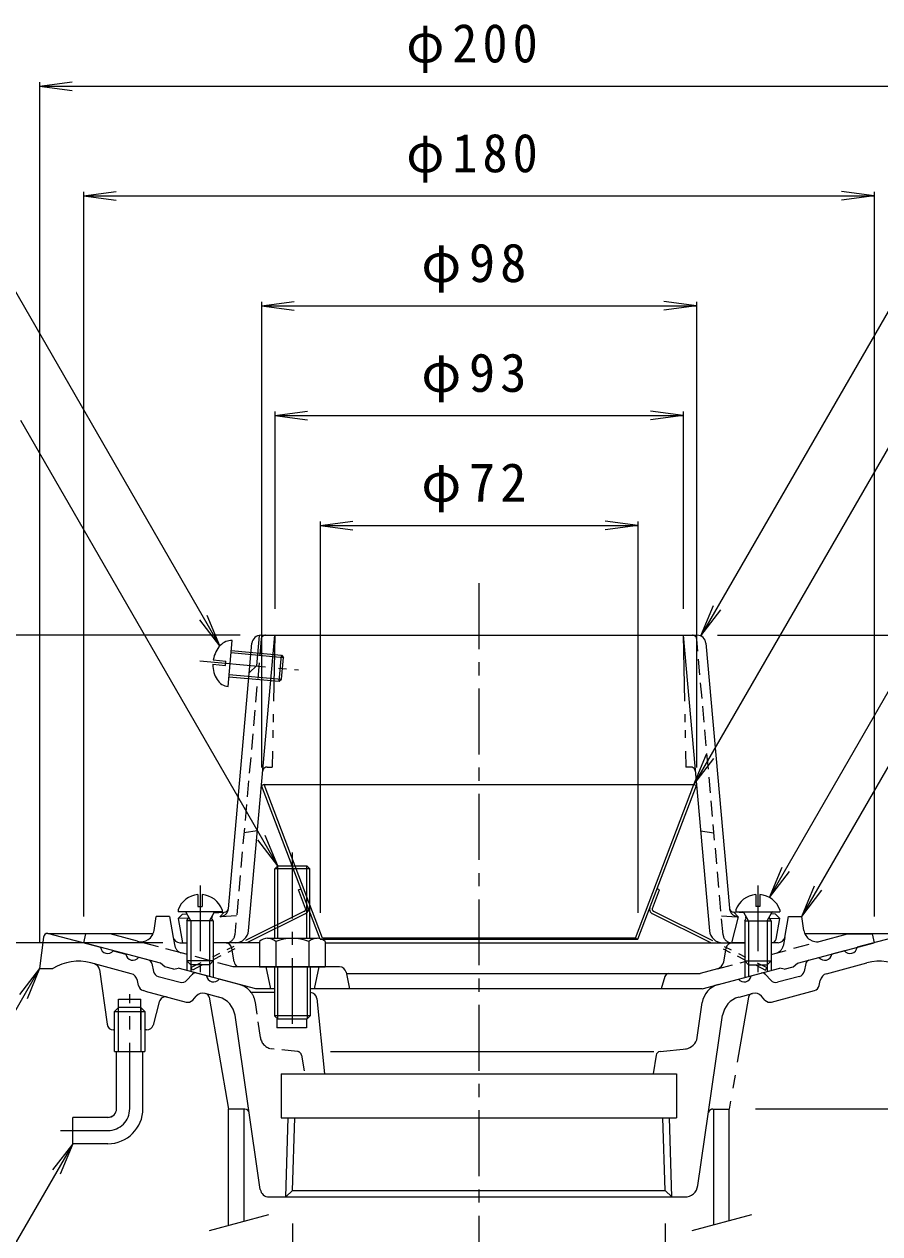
# Model space of a CAD drawing. Units: millimetres, scale not verified. Extents: x -286 to 225, y -346 to 341.
# Drawn here: x -142.5 to 52.3, y -102.7 to 172.7 of the extents above; entities that cross this region are included whole.
import ezdxf

# ---------------------------------------------------------------- set-up
doc = ezdxf.new("R2010")
doc.units = ezdxf.units.MM
doc.header["$LTSCALE"] = 3
for name, pattern in [('CHAIN1', [8, 5, -1, 1, -1]), ('DASHED1', [1.8, 1.2, -0.6]), ('DOUBLE_CHAIN1', [8.8, 5, -1, 0.6, -0.6, 0.6, -1])]:
    doc.linetypes.add(name, pattern=pattern)
for name, color, linetype, lineweight in [('0-0_通り芯', 3, 'Continuous', 9), ('0-1_躯体', 2, 'Continuous', 9), ('0-2_仕上', 6, 'Continuous', 9), ('0-3_建具', 4, 'Continuous', 9), ('0-4_その他', 7, 'Continuous', 9), ('0-5_寸法', 7, 'Continuous', 9), ('0-6_ハッチ', 2, 'DOUBLE_CHAIN1', 9)]:
    doc.layers.add(name, color=color, linetype=linetype, lineweight=lineweight)
doc.styles.add('ＭＳ ゴシック', font='')
doc.styles.get('ＭＳ ゴシック').set_extended_font_data('MS Gothic')

msp = doc.modelspace()

# ---------------------------------------------------------------- linework, layer by layer
at = {"layer": '0-0_通り芯', "linetype": 'CHAIN1'}
for p, q in [((-38.919, 45.439), (-38.919, -126.634)), ((-118.429, -74.173), (-118.429, -48.141)), ((22.448, -48.849), (18.047, -74.282)), ((14.326, -74.282), (18.047, -74.282)), ((-134.209, -79.173), (-123.429, -79.173))]:
    msp.add_line(p, q, dxfattribs=at)
at = {"layer": '0-0_通り芯'}
for p, q in [((-138.062, -35.158), (-138.953, -42.282)), ((-137.07, -34.282), (-113.086, -34.282)), ((-136.953, -34.282), (-125.097, -37.459)), ((35.173, -34.282), (58.906, -34.282)), ((58.906, -34.32), (47.192, -37.459)), ((-122.199, -38.235), (-119.301, -39.012)), ((44.294, -38.235), (41.396, -39.012)), ((-118.123, -43.469), (-127.311, -41.007)), ((-114.103, -40.405), (-116.404, -39.788)), ((-113.382, -41.17), (-113.019, -42.943)), ((35.477, -41.17), (35.114, -42.943)), ((36.198, -40.405), (38.498, -39.788)), ((40.218, -43.469), (49.405, -41.007)), ((-138.953, -42.282), (-135.953, -42.282)), ((-125.35, -42.48), (-123.609, -54.989)), ((-104.257, -43.615), (-105.457, -44.969)), ((-100.949, -43.93), (-103.249, -43.313)), ((23.044, -43.93), (25.344, -43.313)), ((26.351, -43.615), (27.552, -44.969)), ((-116.442, -46.167), (-116.681, -45)), ((-111.938, -44.091), (-106.967, -45.423)), ((-93.486, -45.929), (-98.051, -44.706)), ((15.606, -45.922), (20.146, -44.706)), ((34.033, -44.091), (29.062, -45.423)), ((38.537, -46.167), (38.776, -45)), ((-120.979, -49.282), (-115.879, -49.282)), ((-120.979, -61.173), (-120.979, -49.282)), ((-115.879, -56.282), (-115.879, -49.282)), ((-114.932, -47.43), (-115.361, -47.315)), ((-114.932, -47.43), (-105.615, -49.926)), ((-104.104, -49.472), (-103.314, -48.581)), ((-98.194, -48.809), (-101.3, -47.977)), ((-100.354, -48.849), (-95.953, -74.282)), ((-85.529, -47.782), (-90.782, -47.782)), ((-77.307, -47.782), (-77.376, -47.782)), ((-75.814, -49.129), (-74.055, -66.282)), ((20.289, -48.809), (23.395, -47.977)), ((26.199, -49.472), (25.409, -48.581)), ((27.71, -49.926), (37.456, -47.315)), ((-120.979, -51.173), (-121.879, -52.073)), ((-121.879, -52.073), (-114.979, -52.073)), ((-121.879, -61.173), (-121.879, -52.073)), ((-115.879, -51.173), (-120.979, -51.173)), ((-115.879, -51.173), (-114.979, -52.073)), ((-115.879, -51.173), (-115.879, -61.173)), ((-114.979, -52.073), (-114.979, -61.173)), ((-111.715, -49.847), (-113.132, -55.168)), ((10.768, -58.012), (11.927, -50.04)), ((-88.705, -92.57), (-94.466, -52.94)), ((-84.982, -53.817), (-84.982, -55.782)), ((-78.182, -53.817), (-78.182, -55.782)), ((10.921, -91.714), (16.558, -52.94)), ((-121.879, -56.282), (-122.123, -56.282)), ((-114.582, -56.282), (-114.979, -56.282)), ((-78.182, -55.782), (-84.982, -55.782)), ((2.301, -61.2), (8.33, -60.541)), ((-121.879, -61.173), (-114.979, -61.173)), ((-121.429, -74.173), (-121.429, -61.173)), ((-115.429, -74.173), (-115.429, -61.173)), ((0.887, -61.282), (-72.761, -61.282)), ((1.423, -62.03), (0.714, -66.282)), ((-83.953, -66.282), (6.047, -66.282)), ((6.047, -66.282), (6.047, -76.282)), ((-92.231, -74.282), (-95.953, -74.282)), ((-123.429, -76.173), (-131.429, -76.173)), ((-131.429, -82.173), (-131.429, -76.173)), ((-82.895, -94.282), (-82.333, -76.282)), ((-81.369, -92.803), (-80.853, -76.282)), ((3.464, -92.803), (2.948, -76.282)), ((4.99, -94.282), (4.428, -76.282)), ((-123.429, -82.173), (-131.429, -82.173)), ((-82.895, -94.282), (-81.369, -92.803)), ((-81.369, -92.803), (3.464, -92.803)), ((4.99, -94.282), (3.464, -92.803)), ((-86.726, -94.282), (7.952, -94.282))]:
    msp.add_line(p, q, dxfattribs=at)
at = {"layer": '0-0_通り芯', "linetype": 'DASHED1'}
for p, q in [((-88.673, -58.012), (-89.832, -50.04)), ((-80.206, -61.2), (-86.235, -60.541)), ((-79.328, -62.03), (-78.619, -66.282))]:
    msp.add_line(p, q, dxfattribs=at)
at = {"layer": '0-0_通り芯'}
msp.add_lwpolyline([(-83.953, -66.282), (-83.953, -76.282), (6.047, -76.282)], dxfattribs=at)
for centre, radius, start, end in [((-137.07, -35.282), 1, 90, 172.87468), ((-123.486, -37.244), 1.625, 187.618, 322.3797), ((45.581, -37.243), 1.625, 217.6203, 352.382), ((-130.158, -51.632), 11, 74.99997, 121.79021), ((-126.836, -42.687), 1.5, 7.92386, 74.99953), ((-117.691, -38.796), 1.625, 187.62059, 322.37891), ((-114.362, -41.371), 1, 11.56642, 75.00078), ((36.456, -41.371), 1, 104.99922, 168.43358), ((39.786, -38.796), 1.625, 217.62109, 352.37941), ((52.253, -51.632), 11, 58.20979, 105.00003), ((-118.64, -45.401), 2, 11.56621, 75.0005), ((-111.55, -42.642), 1.5, 191.5649, 254.99991), ((-103.508, -44.279), 1, 75.00023, 138.43498), ((-99.338, -43.714), 1.625, 187.62059, 322.37891), ((21.433, -43.714), 1.625, 217.62109, 352.37941), ((25.603, -44.279), 1, 41.56502, 104.99977), ((33.644, -42.642), 1.5, 285.00009, 348.4351), ((40.735, -45.401), 2, 104.9995, 168.43379), ((-114.973, -45.866), 1.5, 191.56461, 254.99991), ((-106.579, -43.974), 1.5, 254.99991, 318.43558), ((-94.78, -50.759), 5, 36.53461, 75.00064), ((16.875, -50.759), 5, 104.99936, 171.72845), ((28.674, -43.974), 1.5, 221.56442, 285.00009), ((37.068, -45.866), 1.5, 285.00009, 348.43539), ((-110.266, -50.233), 1.5, 74.99988, 165.09225), ((-105.226, -48.477), 1.5, 255.00128, 318.43651), ((-101.818, -49.908), 2, 74.99948, 138.43507), ((-101.342, -49), 1, 8.71964, 74.99988), ((-99.411, -53.659), 5, 8.27155, 75.00015), ((-77.307, -49.282), 1.5, 5.85689, 90), ((21.506, -53.659), 5, 104.99985, 171.72845), ((23.912, -49.908), 2, 41.56493, 105.00052), ((27.321, -48.477), 1.5, 221.56349, 284.99872), ((-122.123, -54.782), 1.5, 187.92386, 270), ((-114.582, -54.782), 1.5, 270, 345.09244), ((7.799, -57.581), 3, 276.24077, 351.7285), ((2.409, -62.194), 1, 96.24109, 170.53732), ((-123.429, -74.173), 2, 270, 0), ((-123.429, -74.173), 8, 270, 0), ((-92.231, -75.282), 1, 5.84387, 90), ((-86.726, -92.282), 2, 188.27153, 270), ((7.952, -91.282), 3, 270, 351.72845)]:
    msp.add_arc(centre, radius, start, end, dxfattribs=at)
at = {"layer": '0-0_通り芯', "linetype": 'DASHED1'}
for centre, radius, start, end in [((-94.78, -50.759), 5, 8.27155, 36.53461), ((-85.704, -57.581), 3, 188.2715, 263.75923), ((-80.314, -62.194), 1, 9.46268, 83.75891)]:
    msp.add_arc(centre, radius, start, end, dxfattribs=at)
at = {"layer": '0-0_通り芯', "linetype": 'CHAIN1'}
for centre, radius, start, end in [((23.437, -49), 1, 105.00012, 171.28036), ((-123.429, -74.173), 2, 270, 0), ((-123.429, -74.173), 5, 270, 0), ((14.326, -75.282), 1, 90, 174.15613)]:
    msp.add_arc(centre, radius, start, end, dxfattribs=at)
at = {"layer": '0-1_躯体', "color": 4, "linetype": 'CHAIN1'}
for p, q in [((-81.419, -15.917), (-81.419, -56.773)), ((-102.419, -23.372), (-102.419, -43.099)), ((24.581, -23.372), (24.581, -43.099))]:
    msp.add_line(p, q, dxfattribs=at)
at = {"layer": '0-1_躯体', "color": 4}
for p, q in [((-84.742, -35.417), (-84.742, -18.917)), ((-78.095, -35.417), (-78.095, -18.917)), ((-85.419, -35.417), (-85.419, -19.593)), ((-77.419, -35.417), (-77.419, -19.593)), ((-102.898, -25.439), (-102.898, -28.154)), ((-101.94, -25.438), (-101.94, -28.154)), ((24.102, -25.438), (24.102, -28.154)), ((25.06, -25.439), (25.06, -28.154)), ((-107.419, -28.917), (-107.419, -29.417)), ((-97.419, -29.417), (-107.419, -29.417)), ((-104.549, -31.417), (-105.601, -29.544)), ((-102.898, -28.154), (-101.94, -28.154)), ((-100.289, -31.417), (-99.237, -29.544)), ((-97.419, -28.917), (-97.419, -29.417)), ((19.581, -28.917), (19.581, -29.417)), ((19.581, -29.417), (29.581, -29.417)), ((22.451, -31.417), (21.399, -29.544)), ((25.06, -28.154), (24.102, -28.154)), ((26.711, -31.417), (27.763, -29.544)), ((29.581, -28.917), (29.581, -29.417)), ((-105.419, -31.417), (-104.978, -30.653)), ((-99.419, -31.417), (-105.419, -31.417)), ((-105.419, -31.417), (-105.419, -40.547)), ((-104.549, -31.417), (-104.549, -41.417)), ((-100.289, -31.417), (-100.289, -41.417)), ((-99.419, -31.417), (-99.86, -30.653)), ((-99.419, -31.417), (-99.419, -40.547)), ((21.581, -31.417), (22.022, -30.653)), ((21.581, -31.417), (27.581, -31.417)), ((21.581, -31.417), (21.581, -40.547)), ((22.451, -31.417), (22.451, -41.417)), ((26.711, -31.417), (26.711, -41.417)), ((27.581, -31.417), (27.14, -30.653)), ((27.581, -31.417), (27.581, -40.547)), ((-87.043, -35.417), (-75.795, -35.417)), ((-88.919, -36.139), (-88.919, -41.917)), ((-85.166, -36.139), (-85.166, -41.917)), ((-77.672, -36.139), (-77.672, -41.917)), ((-73.919, -36.139), (-73.919, -41.917)), ((-104.549, -41.417), (-105.419, -40.547)), ((-99.419, -40.547), (-105.419, -40.547)), ((-100.289, -41.417), (-99.419, -40.547)), ((22.451, -41.417), (21.581, -40.547)), ((21.581, -40.547), (27.581, -40.547)), ((26.711, -41.417), (27.581, -40.547)), ((-100.289, -41.417), (-104.549, -41.417)), ((-88.919, -41.917), (-73.919, -41.917)), ((-85.495, -41.917), (-85.495, -53.097)), ((-84.819, -41.917), (-84.819, -53.773)), ((-78.019, -41.917), (-78.019, -53.773)), ((-77.342, -41.917), (-77.342, -53.097)), ((22.451, -41.417), (26.711, -41.417))]:
    msp.add_line(p, q, dxfattribs=at)
at = {"layer": '0-1_躯体'}
for p, q in [((-112.912, -33.636), (-112.419, -30.417)), ((-109.419, -30.417), (-112.419, -30.417)), ((-109.419, -30.417), (-108.524, -35.193)), ((30.686, -35.193), (31.581, -30.417)), ((31.581, -30.417), (34.581, -30.417)), ((35.074, -33.636), (34.581, -30.417)), ((-128.919, -36.417), (-128.419, -34.417)), ((-122.86, -34.417), (-128.419, -34.417)), ((-116.654, -36.08), (-122.86, -34.417)), ((38.816, -36.08), (45.022, -34.417)), ((45.022, -34.417), (50.581, -34.417)), ((50.581, -34.417), (51.081, -36.417)), ((-107.049, -36.417), (-105.419, -36.417)), ((-94.642, -40.785), (-95.199, -37.654)), ((16.804, -40.785), (17.361, -37.654)), ((21.581, -36.417), (18.838, -36.417)), ((29.212, -36.417), (27.581, -36.417)), ((-105.419, -40.547), (-105.419, -42.714)), ((-99.419, -40.547), (-99.419, -44.321)), ((21.581, -40.547), (21.581, -44.321)), ((27.581, -40.547), (27.581, -42.714)), ((-108.419, -42.427), (-107.419, -42.178)), ((-89.732, -46.917), (-107.419, -42.178)), ((-104.549, -41.417), (-104.549, -42.947)), ((-100.289, -41.417), (-100.289, -44.088)), ((-70.649, -41.917), (-94.016, -41.917)), ((-87.419, -41.917), (-86.419, -46.917)), ((-75.419, -41.917), (-76.419, -46.917)), ((-69.178, -43.123), (-68.419, -46.917)), ((-69.119, -43.417), (11.434, -43.417)), ((15.353, -42.367), (11.434, -43.417)), ((11.894, -46.917), (29.581, -42.178)), ((22.451, -41.417), (22.451, -44.088)), ((26.711, -41.417), (26.711, -42.947)), ((30.581, -42.427), (29.581, -42.178)), ((30.581, -42.427), (32.581, -41.891)), ((3.374, -44.142), (2.581, -46.917)), ((-85.495, -46.917), (-89.732, -46.917)), ((11.894, -46.917), (-77.342, -46.917))]:
    msp.add_line(p, q, dxfattribs=at)
at = {"layer": '0-1_躯体', "linetype": 'DASHED1'}
for p, q in [((-108.524, -35.193), (-108.151, -37.183)), ((30.686, -35.193), (30.313, -37.183)), ((-106.703, -38.746), (-116.654, -36.08)), ((27.581, -39.09), (38.816, -36.08)), ((-94.869, -41.917), (-106.703, -38.746)), ((15.353, -42.367), (21.7, -40.666)), ((-94.016, -41.917), (-94.869, -41.917))]:
    msp.add_line(p, q, dxfattribs=at)
at = {"layer": '0-1_躯体', "color": 4}
for points in [[(-77.419, -19.593), (-85.419, -19.593), (-84.742, -18.917), (-78.095, -18.917)], [(-77.342, -53.097), (-85.495, -53.097), (-84.819, -53.773), (-78.019, -53.773)]]:
    msp.add_lwpolyline(points, close=True, dxfattribs=at)
at = {"layer": '0-1_躯体'}
for points in [[(-108.419, -42.427), (-110.419, -41.891), (-111.419, -41.106), (-128.919, -36.417)], [(32.581, -41.891), (33.581, -41.106), (51.081, -36.417)]]:
    msp.add_lwpolyline(points, dxfattribs=at)
at = {"layer": '0-1_躯体', "color": 4}
for centre, radius, start, end in [((-102.419, -30.738), 5.321, 95.16605, 159.98405), ((-102.419, -30.738), 5.321, 20.01595, 84.83624), ((24.581, -30.738), 5.321, 95.16376, 159.98405), ((24.581, -30.738), 5.321, 20.01595, 84.83395), ((-105.819, -29.667), 0.25, 29.32918, 90), ((-99.019, -29.667), 0.25, 90, 150.67082), ((21.181, -29.667), 0.25, 29.32918, 90), ((27.981, -29.667), 0.25, 90, 150.67082), ((-87.043, -38.217), 2.8, 47.92557, 132.07463), ((-81.419, -45.506), 10.089, 68.19786, 111.80214), ((-75.795, -38.217), 2.8, 47.92572, 132.07428)]:
    msp.add_arc(centre, radius, start, end, dxfattribs=at)
at = {"layer": '0-1_躯体'}
for centre, radius, start, end in [((-115.877, -33.182), 3, 254.99973, 351.29286), ((-107.049, -34.917), 1.5, 190.61534, 270), ((29.212, -34.917), 1.5, 270, 349.38435), ((38.04, -33.182), 3, 188.70714, 285.00027), ((-96.676, -37.917), 1.5, 10.08813, 90), ((18.838, -37.917), 1.5, 90, 169.91187), ((-92.673, -40.435), 2, 190.08743, 227.81208), ((14.835, -40.435), 2, 284.9995, 349.91257), ((-70.649, -43.417), 1.5, 11.31021, 90), ((4.335, -44.417), 1, 90, 164.05402)]:
    msp.add_arc(centre, radius, start, end, dxfattribs=at)
at = {"layer": '0-1_躯体', "linetype": 'DASHED1'}
for centre, start, end in [((-106.185, -36.814), 190.61488, 255.0005), ((28.347, -36.814), 284.9995, 349.38512)]:
    msp.add_arc(centre, 2, start, end, dxfattribs=at)
at = {"layer": '0-2_仕上'}
for p, q in [((-91.395, -33.682), (-85.419, 33.583)), ((-88.935, 33.556), (-89.555, 26.583)), ((-88.608, 33.583), (10.771, 33.583)), ((7.581, 33.583), (13.557, -33.682)), ((-95.97, -28.673), (-90.601, 31.76)), ((12.763, 31.76), (18.124, -28.586)), ((-89.555, 26.583), (-91.194, 25.083)), ((-107.419, -30.917), (-106.419, -29.917)), ((-106.419, -29.917), (-105.417, -29.872)), ((-99.268, -29.6), (-96.914, -29.496)), ((-96.919, -29.496), (-97.919, -30.496)), ((21.431, -29.6), (19.076, -29.496)), ((19.081, -29.496), (20.081, -30.496)), ((28.581, -29.917), (27.579, -29.872)), ((-107.419, -30.917), (-106.419, -36.417)), ((20.081, -30.496), (18.581, -36.417)), ((-88.919, -36.417), (-99.419, -36.417)), ((-73.919, -36.417), (21.581, -36.417)), ((27.747, -36.417), (27.581, -36.417))]:
    msp.add_line(p, q, dxfattribs=at)
at = {"layer": '0-2_仕上', "linetype": 'DOUBLE_CHAIN1'}
for p, q in [((-85.419, 33.583), (-85.991, 3.583)), ((7.581, 33.583), (8.153, 3.583)), ((-87.169, 3.583), (-85.991, 3.583)), ((9.331, 3.583), (8.153, 3.583))]:
    msp.add_line(p, q, dxfattribs=at)
at = {"layer": '0-2_仕上', "color": 4, "linetype": 'DOUBLE_CHAIN1'}
for p, q in [((-96.059, 21.894), (-95.108, 32.351)), ((-102.454, 27.747), (-79.992, 25.705)), ((-99.404, 27.972), (-96.534, 27.711)), ((-96.624, 26.715), (-96.534, 27.711)), ((-95.357, 29.612), (-83.406, 28.526)), ((-95.312, 30.11), (-83.859, 29.069)), ((-84.402, 23.094), (-83.859, 29.069)), ((-83.859, 29.069), (-83.406, 28.526)), ((-83.859, 23.546), (-83.406, 28.526)), ((-99.495, 26.976), (-96.624, 26.715)), ((-95.855, 24.135), (-84.402, 23.094)), ((-95.81, 24.633), (-83.859, 23.546)), ((-84.402, 23.094), (-83.859, 23.546))]:
    msp.add_line(p, q, dxfattribs=at)
at = {"layer": '0-2_仕上', "linetype": 'DASHED1'}
for p, q in [((-88.512, 32.672), (-94.488, -34.594)), ((16.65, -34.594), (10.674, 32.672)), ((-89.372, -10.917), (-92.429, -11.417)), ((11.535, -10.917), (14.591, -11.417)), ((-105.07, -30.813), (-107.419, -30.917)), ((-94.109, -30.328), (-99.819, -30.58)), ((-94.109, -30.328), (-97.873, -30.494)), ((16.271, -30.328), (21.981, -30.58)), ((27.232, -30.813), (29.581, -30.917))]:
    msp.add_line(p, q, dxfattribs=at)
at = {"layer": '0-2_仕上'}
msp.add_lwpolyline([(28.73, -35.596), (29.581, -30.917), (28.581, -29.917)], dxfattribs=at)
for centre, radius, start, end in [((-88.608, 31.583), 2, 90, 174.92252), ((10.771, 31.583), 2, 5.07744, 90), ((-96.958, -28.497), 1, 272.53426, 354.92352), ((19.12, -28.497), 1, 185.07648, 267.46574), ((-94.383, -33.417), 3, 270, 354.92264), ((16.545, -33.417), 3, 185.07736, 270), ((27.747, -35.417), 1, 270, 349.6944)]:
    msp.add_arc(centre, radius, start, end, dxfattribs=at)
at = {"layer": '0-2_仕上', "linetype": 'DASHED1'}
for centre, radius, start, end in [((-87.516, 32.583), 1, 90, 174.92456), ((9.678, 32.583), 1, 5.07553, 90), ((-97.962, -28.496), 2, 272.53465, 354.92282), ((20.124, -28.496), 2, 185.07718, 267.46535), ((-96.48, -34.417), 2, 270, 354.92252), ((18.642, -34.417), 2, 185.07643, 270)]:
    msp.add_arc(centre, radius, start, end, dxfattribs=at)
at = {"layer": '0-2_仕上', "linetype": 'DOUBLE_CHAIN1'}
for centre, start, end in [((-87.169, 2.583), 90, 174.92256), ((9.331, 2.583), 5.07744, 90)]:
    msp.add_arc(centre, 1, start, end, dxfattribs=at)
at = {"layer": '0-2_仕上', "color": 4, "linetype": 'DOUBLE_CHAIN1'}
for start_param, end_param in [(6.2831853, 7.7585936), (1.6661844, 3.1415927)]:
    msp.add_ellipse((-95.583, 27.122), major_axis=(0.475, 5.228), ratio=0.7428, start_param=start_param, end_param=end_param, dxfattribs=at)
at = {"layer": '0-3_建具'}
for p, q in [((-92.419, -74.282), (-95.919, -74.282)), ((-95.919, -100.742), (-95.919, -74.282)), ((-92.419, -99.804), (-92.419, -74.282)), ((14.581, -74.282), (18.081, -74.282)), ((14.581, -100.589), (14.581, -74.282)), ((18.081, -99.652), (18.081, -74.282))]:
    msp.add_line(p, q, dxfattribs=at)
at = {"layer": '0-3_建具', "color": 7}
for p, q in [((-100.291, -101.914), (-86.751, -98.286)), ((9.638, -101.914), (23.179, -98.286))]:
    msp.add_line(p, q, dxfattribs=at)
at = {"layer": '0-4_その他'}
for p, q in [((-138.953, 158.583), (-131.517, 159.562)), ((-138.953, 159.483), (-138.953, -36.282)), ((-138.953, 158.583), (61.047, 158.583)), ((-138.953, 158.583), (-131.517, 157.604)), ((-128.986, 133.583), (-121.55, 134.562)), ((-128.986, 134.483), (-128.986, -30.417)), ((-128.986, 133.583), (51.081, 133.583)), ((-128.986, 133.583), (-121.55, 132.604)), ((51.081, 133.583), (43.645, 134.562)), ((51.081, 133.583), (43.645, 132.604)), ((51.081, 134.483), (51.081, -30.417)), ((-88.419, 108.583), (-80.983, 109.562)), ((-88.419, 109.483), (-88.419, 3.449)), ((-88.419, 108.583), (10.581, 108.583)), ((-88.419, 108.583), (-80.983, 107.604)), ((10.581, 108.583), (3.145, 109.562)), ((10.581, 108.583), (3.145, 107.604)), ((10.581, 109.483), (10.581, 3.449)), ((-85.419, 83.583), (-77.983, 84.562)), ((-85.419, 84.483), (-85.419, 39.583)), ((-85.419, 83.583), (7.581, 83.583)), ((-85.419, 83.583), (-77.983, 82.604)), ((7.581, 83.583), (0.145, 84.562)), ((7.581, 83.583), (0.145, 82.604)), ((7.581, 84.483), (7.581, 39.583)), ((-75.086, 58.583), (-67.65, 59.562)), ((-75.086, 59.483), (-75.086, -29.63)), ((-75.086, 58.583), (-2.752, 58.583)), ((-75.086, 58.583), (-67.65, 57.604)), ((-2.752, 58.583), (-10.188, 59.562)), ((-2.752, 58.583), (-10.188, 57.604)), ((-2.752, 59.483), (-2.752, -29.63)), ((-93.264, 33.583), (-169.219, 33.583)), ((15.426, 33.583), (115.381, 33.583)), ((-110.874, -36.417), (-169.219, -36.417)), ((91.981, -74.282), (24.047, -74.282)), ((-81.369, -100.303), (-81.369, -145.13)), ((3.464, -100.303), (3.464, -145.13))]:
    msp.add_line(p, q, dxfattribs=at)
at = {"layer": '0-5_寸法'}
for p, q in [((89.546, 168.439), (11.586, 33.409)), ((-84.742, -18.917), (-143.261, 82.44)), ((34.581, -30.417), (88.852, 63.583)), ((11.586, 33.409), (14.457, 40.338)), ((11.586, 33.409), (16.152, 39.359)), ((-97.913, 31.157), (-102.479, 37.107)), ((-97.913, 31.157), (-100.783, 38.086)), ((10.02, -0.417), (14.586, 5.533)), ((-84.742, -18.917), (-89.308, -12.967)), ((-84.742, -18.917), (-87.613, -11.988)), ((27.242, -26.13), (30.112, -19.201)), ((27.242, -26.13), (31.808, -20.18)), ((34.581, -30.417), (37.451, -23.488)), ((34.581, -30.417), (39.147, -24.467)), ((-138.953, -42.282), (-161.984, -82.173)), ((-138.953, -42.282), (-143.518, -48.232)), ((-138.953, -42.282), (-141.823, -49.211)), ((-131.429, -82.173), (-152.213, -118.173)), ((-131.429, -82.173), (-135.994, -88.123)), ((-131.429, -82.173), (-134.299, -89.102))]:
    msp.add_line(p, q, dxfattribs=at)
for points in [[(85.138, 129.691), (10.02, -0.417), (12.891, 6.512)], [(-97.913, 31.157), (-151.275, 123.583), (-267.382, 123.583)], [(27.242, -26.13), (99.822, 99.583), (216.029, 99.583)]]:
    msp.add_lwpolyline(points, dxfattribs=at)
at = {"layer": '0-6_ハッチ', "linetype": 'Continuous'}
for p, q in [((-87.858, -0.417), (-88.419, -0.63)), ((-75.086, -35.63), (-88.419, -0.63)), ((-87.858, -0.417), (10.02, -0.417)), ((-74.525, -35.417), (-87.858, -0.417)), ((-3.313, -35.417), (10.02, -0.417)), ((-2.752, -35.63), (10.581, -0.63)), ((10.02, -0.417), (10.581, -0.63)), ((-75.086, -35.63), (-2.752, -35.63)), ((-3.313, -35.417), (-74.525, -35.417)), ((-3.313, -35.417), (-2.752, -35.63))]:
    msp.add_line(p, q, dxfattribs=at)
at = {"layer": '0-6_ハッチ'}
for p, q in [((-80.018, -24.368), (-79.458, -24.154)), ((-78.4, -28.617), (-80.018, -24.368)), ((0.562, -28.617), (2.18, -24.368)), ((2.18, -24.368), (1.62, -24.154)), ((-78.644, -29.242), (-104.436, -42.093)), ((-78.376, -29.779), (-104.168, -42.63)), ((0.806, -29.242), (26.598, -42.093)), ((-104.168, -42.63), (-104.436, -42.093))]:
    msp.add_line(p, q, dxfattribs=at)
msp.add_lwpolyline([(0.538, -29.779), (26.331, -42.63), (26.598, -42.093)], dxfattribs=at)
for centre, radius, start, end in [((-78.867, -28.795), 0.5, 296.48569, 20.85361), ((-78.867, -28.795), 1.1, 296.48569, 20.85361), ((1.029, -28.795), 1.1, 159.14639, 243.51431), ((1.029, -28.795), 0.5, 159.14639, 243.51431)]:
    msp.add_arc(centre, radius, start, end, dxfattribs=at)

# ---------------------------------------------------------------- texts
at = {"layer": '0-4_その他', "color": 2, "char_height": 8.798, "attachment_point": 7, "style": 'ＭＳ ゴシック'}
for s, insert in [('\\T1.21;\\W0.95;φ200', (-55.453, 161.583)), ('\\T1.21;\\W0.95;φ180', (-55.453, 136.583)), ('\\T1.19;φ98', (-52.044, 111.583)), ('\\T1.19;φ93', (-52.044, 86.583)), ('\\T1.19;φ72', (-52.044, 61.583))]:
    msp.add_mtext(s, dxfattribs=dict(at, insert=insert))

doc.saveas('drawing.dxf')
